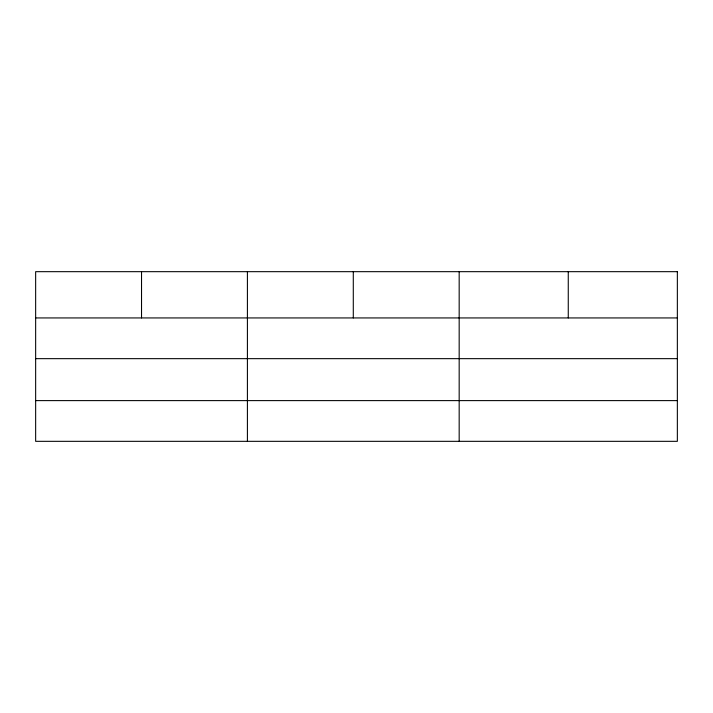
<?xml version="1.0" encoding="UTF-8"?>
<svg xmlns="http://www.w3.org/2000/svg" width="713" height="713" viewBox="0 0 713 713"><rect width="100%" height="100%" fill="white"/><g stroke="black" fill="none" stroke-linecap="round" stroke-linejoin="round"><path stroke-width="1.07" d="M35.65 317.936L677.35 317.936M35.65 358.657L677.35 358.657M35.65 400.608L677.35 400.608M568.261 271.671L568.261 317.936M459.172 271.671L459.172 441.329M353.291 271.671L353.291 317.936M247.411 271.671L247.411 441.329M141.531 271.671L141.531 317.936M677.35 271.671L35.65 271.671L35.65 441.329L677.35 441.329L677.35 271.671"/></g></svg>
